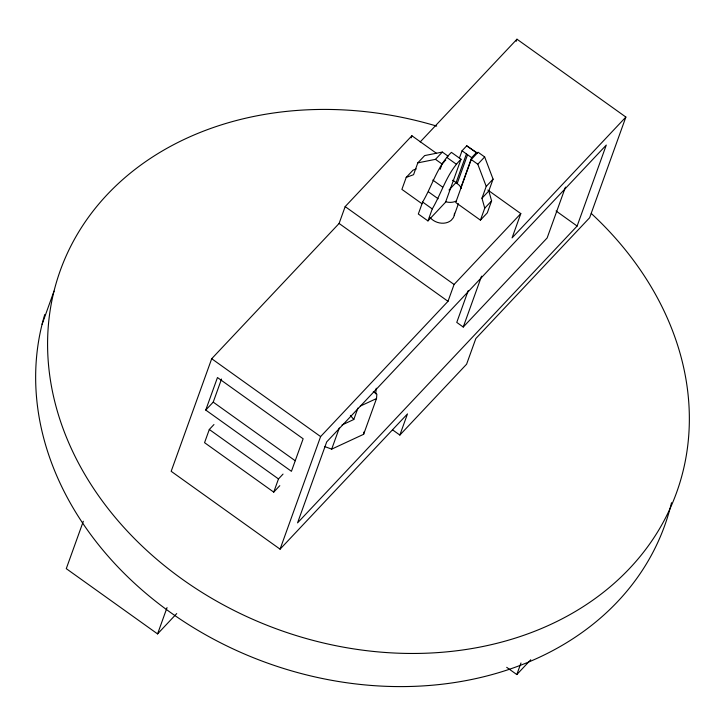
<?xml version="1.0" encoding="UTF-8"?>
<svg xmlns="http://www.w3.org/2000/svg" width="725" height="725" viewBox="0 0 725 725"><rect width="100%" height="100%" fill="white"/><g stroke="black" fill="none" stroke-linecap="round" stroke-linejoin="round"><path stroke-width="1.09" d="M324.456 446.464L331.688 449.138L363.642 434.293L363.823 432.064M375.767 393.811L376.23 388.228M363.642 434.293L376.511 398.56L376.864 394.219L373.293 391.672M42.086 324.283L54.013 291.151M83.33 521.266L66.274 568.654L157.57 633.913L176.719 613.577M436.613 153.419L411.9 135.756L345.163 206.607L339.101 223.463L211.7 358.721L171.172 471.304L280.077 549.169L407.477 413.912L399.856 435.063L392.533 429.834M205.746 410.06L217.464 377.535L303.141 438.788L291.432 471.313L205.746 410.06L213.222 402.13L221.533 379.048M213.957 424.551L209.308 429.481L204.559 442.676L273.733 492.13L279.805 485.668M157.57 633.913L167.04 607.595M273.733 492.13L278.482 478.935L283.04 474.087M411.138 137.868L411.9 135.756M416.222 168.961L413.078 170.121L406.218 177.398L401.904 189.379L422.013 203.761M448.104 156.174L442.341 152.06L424.669 155.585L417.808 162.871L413.558 174.698L406.218 177.398M280.077 549.169L320.613 436.577L448.005 301.319L454.077 284.472L520.813 213.612L487.862 190.059M331.688 449.138L339.3 427.986M422.639 202.039L418.325 214.02L427.949 220.907L445.549 202.221L461.018 159.237L451.403 152.359C437.32 166.107 432.299 185.564 422.639 202.039L432.263 208.927L427.949 220.907M440.175 169.288L442.06 164.04L444.57 161.385M342.028 424.968L353.8 419.494L357.914 408.057M432.263 208.927C441.924 192.442 446.944 172.985 461.018 159.237M459.396 158.123L462.042 150.791L466.728 145.807L477.521 153.174M449.011 190.013L456.179 182.401L466.429 153.927L462.042 150.791M466.429 153.927L467.552 154.724L457.303 183.198L456.179 182.401M460.719 188.074L471.667 157.669L476.352 152.685L466.728 145.807M471.223 159.527L455.744 202.511L480.43 220.155L487.291 212.878L491.604 200.898L488.822 190.956L493.073 179.129L484.662 156.944L478.083 152.241L471.223 159.527L477.802 164.231L486.221 186.407L481.962 198.233L484.744 208.175L480.43 220.155M516.2 41.316L516.97 39.204L625.874 117.06L589.633 217.727L475.836 338.548L466.592 364.213L399.856 435.063M454.267 215.216L458.39 203.752M468.223 290.607L456.768 322.407L463.248 327.038L547.139 237.963L565.464 187.086M463.248 327.038L481.563 276.153M520.813 213.612L512.077 237.882L625.874 117.06M577.127 226.046L606.281 145.073L326.703 441.897L297.558 522.87L577.127 226.046L556.084 210.993M506.693 667.326L516.816 674.558L520.985 662.976M445.195 160.723L445.803 159.998M420.201 141.937L516.97 39.204M417.808 162.871L435.48 159.337L442.341 152.06M477.802 164.231L484.662 156.944M486.221 186.407L493.073 179.129M481.962 198.233L488.822 190.956M484.744 208.175L491.604 200.898M516.816 674.558L530.745 659.768M360.316 406.082L376.511 398.56M467.552 154.724L471.667 157.669M446.709 157.334L456.333 164.212M435.48 159.337L442.06 164.04M432.78 180.063L442.404 186.941M428.529 191.889L438.145 198.768M345.163 206.607L454.077 284.472M339.101 223.463L448.005 301.319M211.7 358.721L320.613 436.577M213.222 402.13L295.22 460.747M209.308 429.481L278.482 478.935M350.374 415.407L353.8 419.494M456.116 201.124A13.974 11.265 19.8 0 1 445.875 201.813M452.445 180.298A13.974 11.265 19.8 0 1 454.113 181.042L459.532 185.518A13.974 11.265 19.8 0 1 461.173 188.373M430.079 217.545A13.974 11.265 19.8 0 0 451.249 220.255L453.179 217.953A13.974 11.265 19.8 0 0 454.475 213.241M591.283 213.476A327.537 263.972 19.8 0 1 512.095 639.106A327.537 263.972 19.8 0 1 50.079 377.952A327.537 263.972 19.8 0 1 436.686 126.096M671.513 502.715A327.537 263.972 19.8 0 1 287.888 669.791A327.537 263.972 19.8 0 1 44.769 314.514"/></g></svg>
